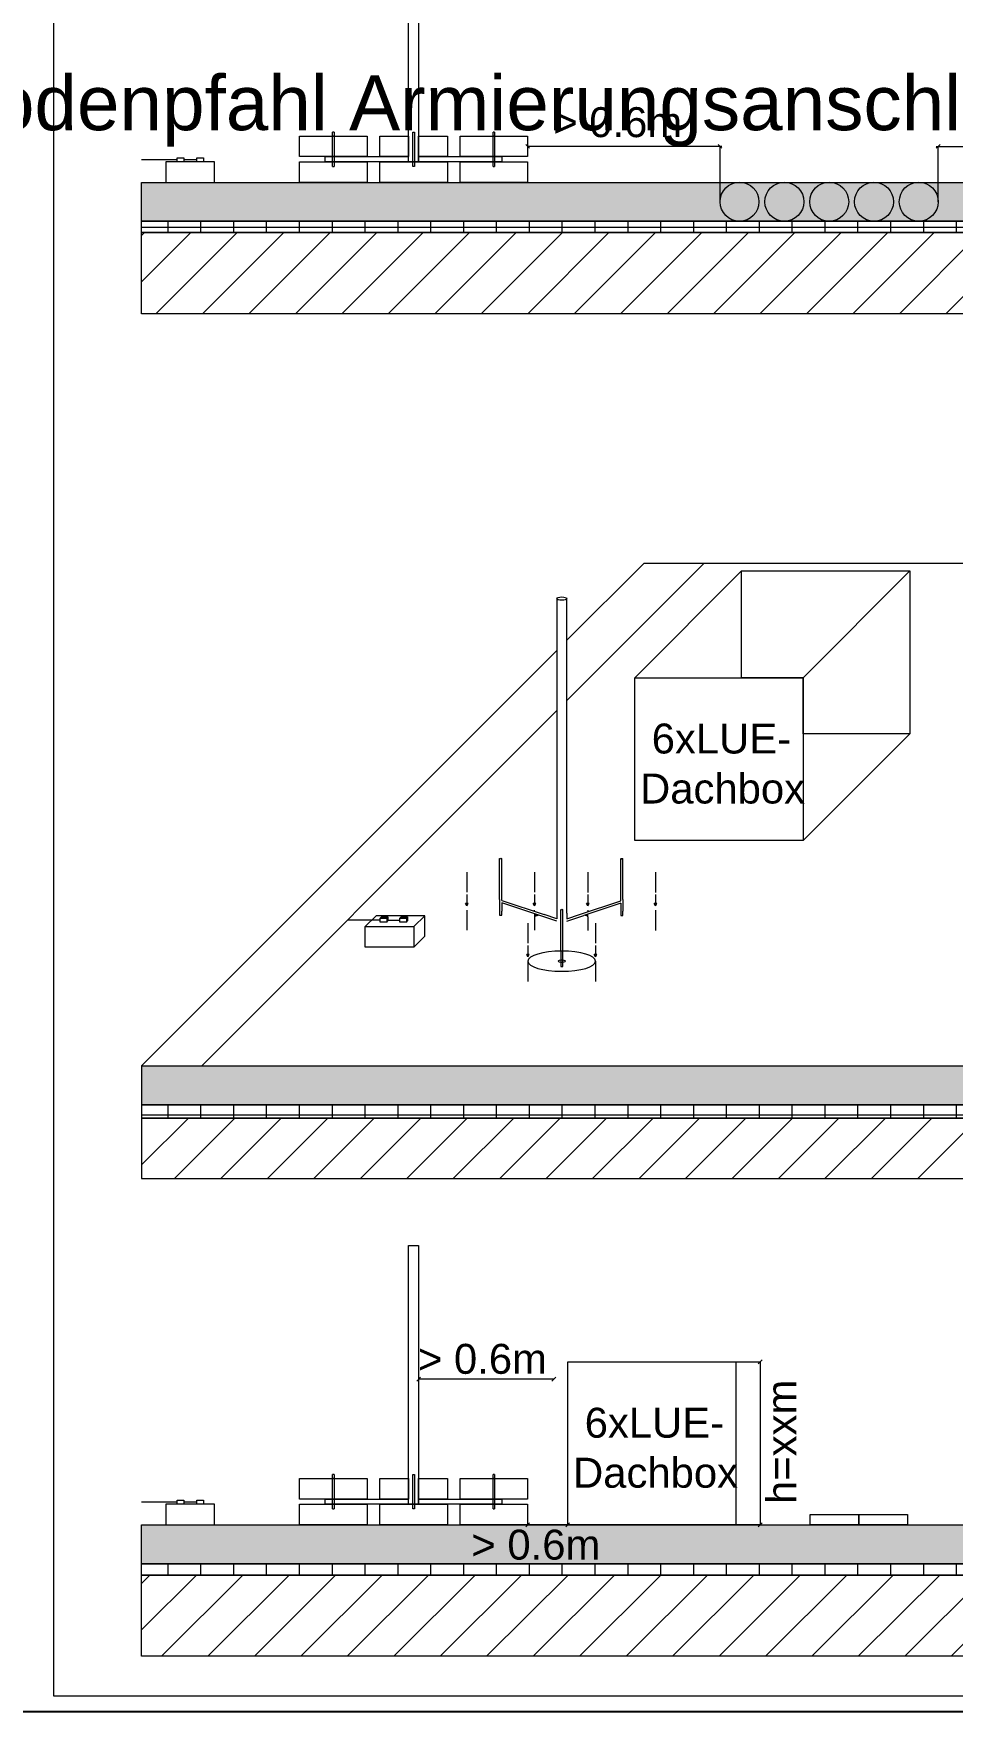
# Model space of a CAD drawing. Extents: x -1067 to 23308, y -6822 to 57810.
# Drawn here: x 200.7 to 284.6, y -174.5 to -21.3 of the extents above; entities that cross this region are included whole.
import ezdxf
from ezdxf.lldxf.tags import DXFTag

# ---------------------------------------------------------------- set-up
doc = ezdxf.new("R2010")
doc.units = 0
doc.layers.get('0').update_dxf_attribs({"lineweight": 13})
for name, color, linetype, lineweight, true_color in [('Boden 8.OG', 7, 'Continuous', 13, 0xc0c0c0), ('Bodenplatten', 9, 'Continuous', 13, 0x808080), ('EL01_WAN_Blitzschutz Text', 1, 'Continuous', 13, 0xff0000), ('EL01_WAN_Blitzschutz_kuenstliche_Leiter', 1, 'Continuous', 13, 0xff0000), ('EL01_WAN_Elektrokabel', 7, 'Continuous', 13, 0xff6600), ('EL01_WAN_Fangleitungen bestehend Kün', 1, 'Continuous', 13, 0xff0000), ('EL01_WAN_Fangleitungen Nat', 7, 'Continuous', 13, 0x009900), ('EL01_WAN_Geometrie', 3, 'Continuous', 13, 0x00ff00), ('EL01_WAN_Pfeil', 1, 'Continuous', 13, 0xff0000), ('EL01_WAN_Venti', 1, 'Continuous', 13, 0xff0000), ('Erde Kies Gestein', 9, 'Continuous', 13, 0x808080), ('Isolation Boden 8.OG', 7, 'Continuous', 13, 0x00e500)]:
    doc.layers.add(name, color=color, linetype=linetype, lineweight=lineweight, true_color=true_color)
for name, color, linetype, lineweight in [('EL01_VVV_Bemassung', 7, 'Continuous', 13), ('EL01_WAN_Dachleiterstütze', 7, 'Continuous', 13), ('EL01_WAN_Text', 7, 'Continuous', 13)]:
    doc.layers.add(name, color=color, linetype=linetype, lineweight=lineweight)
doc.styles.get("Standard").update_dxf_attribs({"font": 'arial.ttf'})
tags = doc.linetypes.add('fein_strichliert', pattern=[4, 1, -2, 1]).pattern_tags.tags
tags[8:9] = [DXFTag(74, 4), DXFTag(75, 0), DXFTag(340, '0'), DXFTag(46, 0.0), DXFTag(50, 0.0), DXFTag(44, 0.0), DXFTag(45, 0.0)]
tags[6:7] = [DXFTag(74, 4), DXFTag(75, 0), DXFTag(340, '0'), DXFTag(46, 0.0), DXFTag(50, 0.0), DXFTag(44, 0.0), DXFTag(45, 0.0)]
tags[4:5] = [DXFTag(74, 4), DXFTag(75, 0), DXFTag(340, '0'), DXFTag(46, 0.0), DXFTag(50, 0.0), DXFTag(44, 0.0), DXFTag(45, 0.0)]

# ---------------------------------------------------------------- blocks, each defined once
blk = doc.blocks.new('Polygon-A0UJ2DQ2XE', base_point=(242.67, -155.98))
at = {"color": 0, "linetype": 'ByBlock', "lineweight": -2, "ltscale": 0.13}
for p, q in [((242.67, -155.98), (242.67, -153.21)), ((242.67, -153.21), (242.82, -153.21)), ((242.82, -153.21), (242.82, -155.98)), ((242.67, -155.98), (242.82, -155.98))]:
    blk.add_line(p, q, dxfattribs=at)
blk = doc.blocks.new('Polygon-A0UJ2DQ4XE', base_point=(210.58, -39.48))
at = {"color": 0, "linetype": 'ByBlock', "lineweight": -2, "ltscale": 0.13}
for p, q in [((210.58, -39.48), (210.58, -38.45)), ((210.58, -38.45), (336.16, -38.45)), ((336.16, -39.48), (210.58, -39.48)), ((336.16, -38.45), (336.16, -39.48))]:
    blk.add_line(p, q, dxfattribs=at)
blk = doc.blocks.new('Polygon-A0UJ2DQGXE', base_point=(225, -157.43))
at = {"color": 0, "linetype": 'ByBlock', "lineweight": -2, "ltscale": 0.13}
for p, q in [((225, -157.43), (225, -155.56)), ((225, -155.56), (231.17, -155.56)), ((231.17, -155.56), (231.17, -157.43)), ((231.17, -157.43), (225, -157.43))]:
    blk.add_line(p, q, dxfattribs=at)
blk = doc.blocks.new('Polygon-A0UJ2DQKXE', base_point=(210.58, -160.99))
at = {"color": 0, "linetype": 'ByBlock', "lineweight": -2, "ltscale": 0.13}
for p, q in [((210.58, -160.99), (210.58, -157.43)), ((210.58, -157.43), (336.02, -157.43)), ((336.02, -157.43), (336.02, -160.99)), ((336.02, -160.99), (210.58, -160.99))]:
    blk.add_line(p, q, dxfattribs=at)
blk = doc.blocks.new('Polygon-A0UJ2DRKXE', base_point=(235.87, -155.09))
at = {"color": 0, "linetype": 'ByBlock', "lineweight": -2, "ltscale": 0.13}
for p, q in [((235.87, -153.21), (238.5, -153.21)), ((235.87, -155.09), (235.87, -153.21)), ((238.5, -153.21), (238.5, -155.09)), ((238.5, -155.09), (235.87, -155.09))]:
    blk.add_line(p, q, dxfattribs=at)
blk = doc.blocks.new('Polygon-A0UJ2DRWXE', base_point=(210.58, -46.91))
at = {"color": 0, "linetype": 'ByBlock', "lineweight": -2, "ltscale": 0.13}
for p, q in [((210.58, -46.91), (210.58, -39.48)), ((210.58, -39.48), (336.16, -39.48)), ((336.16, -39.48), (336.16, -46.91)), ((336.16, -46.91), (210.58, -46.91))]:
    blk.add_line(p, q, dxfattribs=at)
blk = doc.blocks.new('Polygon-A0UJ2DS8XE', base_point=(231, -104.7))
at = {"color": 0, "linetype": 'ByBlock', "lineweight": -2, "ltscale": 0.13}
for p, q in [((231, -104.7), (231, -102.83)), ((231, -102.83), (235.45, -102.83)), ((235.45, -102.83), (235.45, -104.7)), ((235.45, -104.7), (231, -104.7))]:
    blk.add_line(p, q, dxfattribs=at)
blk = doc.blocks.new('Polygon-A0UJ2DSAXE', base_point=(210.58, -38.45))
at = {"color": 0, "linetype": 'ByBlock', "lineweight": -2, "ltscale": 0.13}
for p, q in [((210.58, -38.45), (210.58, -34.9)), ((210.58, -34.9), (336.16, -34.9)), ((336.16, -34.9), (336.16, -38.45)), ((336.16, -38.45), (210.58, -38.45))]:
    blk.add_line(p, q, dxfattribs=at)
blk = doc.blocks.new('Polygon-A0UJ2DSIXE', base_point=(235.34, -155.98))
at = {"color": 0, "linetype": 'ByBlock', "lineweight": -2, "ltscale": 0.13}
for p, q in [((235.34, -155.98), (235.34, -152.85)), ((235.34, -152.85), (235.49, -152.85)), ((235.49, -152.85), (235.49, -155.98)), ((235.49, -155.98), (235.34, -155.98))]:
    blk.add_line(p, q, dxfattribs=at)
blk = doc.blocks.new('Schraffur-A0UJ2DSKXE', base_point=(210.58, -38.45))
at = {"color": 0, "linetype": 'ByBlock', "lineweight": -2, "ltscale": 0.13}
blk.add_solid([(336.16, -38.45), (210.58, -38.45), (336.16, -34.9), (210.58, -34.9)], dxfattribs=at)
blk = doc.blocks.new('Polygon-A0UJ2DSSXE', base_point=(239.66, -157.43))
at = {"color": 0, "linetype": 'ByBlock', "lineweight": -2, "ltscale": 0.13}
for p, q in [((239.66, -157.43), (239.66, -155.56)), ((239.66, -155.56), (245.83, -155.56)), ((245.83, -155.56), (245.83, -157.43)), ((245.83, -157.43), (239.66, -157.43))]:
    blk.add_line(p, q, dxfattribs=at)
blk = doc.blocks.new('Polygon-A0UJ2DSWXE', base_point=(228.01, -155.98))
at = {"color": 0, "linetype": 'ByBlock', "lineweight": -2, "ltscale": 0.13}
for p, q in [((228.01, -155.98), (228.01, -153.21)), ((228.01, -153.21), (228.16, -153.21)), ((228.16, -153.21), (228.16, -155.98)), ((228.01, -155.98), (228.16, -155.98))]:
    blk.add_line(p, q, dxfattribs=at)
blk = doc.blocks.new('Polygon-A0UJ2DT6XE', base_point=(210.58, -119.09))
at = {"color": 0, "linetype": 'ByBlock', "lineweight": -2, "ltscale": 0.13}
for p, q in [((318.01, -115.53), (363.86, -69.68)), ((363.86, -73.24), (363.86, -69.68)), ((318.01, -119.09), (363.86, -73.24)), ((210.58, -115.53), (210.58, -119.09)), ((210.58, -115.53), (318.01, -115.53)), ((210.58, -119.09), (318.01, -119.09))]:
    blk.add_line(p, q, dxfattribs=at)
blk = doc.blocks.new('Polygon-A0UJ2DTMXE', base_point=(232.33, -157.43))
at = {"color": 0, "linetype": 'ByBlock', "lineweight": -2, "ltscale": 0.13}
for p, q in [((232.33, -157.43), (232.33, -155.56)), ((232.33, -155.56), (238.5, -155.56)), ((238.5, -155.56), (238.5, -157.43)), ((238.5, -157.43), (232.33, -157.43))]:
    blk.add_line(p, q, dxfattribs=at)
blk = doc.blocks.new('Polygon-A0UJ2DTQXE', base_point=(276.07, -157.43))
at = {"color": 0, "linetype": 'ByBlock', "lineweight": -2, "ltscale": 0.13}
for p, q in [((276.07, -157.43), (276.07, -156.49)), ((276.07, -156.49), (280.52, -156.49)), ((280.52, -157.43), (276.07, -157.43)), ((280.52, -156.49), (280.52, -157.43))]:
    blk.add_line(p, q, dxfattribs=at)
blk = doc.blocks.new('Schraffur-A0UJ2DU2XE', base_point=(210.58, -39.48))
at = {"color": 0, "lineweight": -2}
for p, q in [((210.58, -39), (336.16, -39)), ((213, -39.48), (213, -38.45)), ((216, -39.48), (216, -38.45)), ((219, -39.48), (219, -38.45)), ((222, -39.48), (222, -38.45)), ((225, -39.48), (225, -38.45)), ((228, -39.48), (228, -38.45)), ((231, -39.48), (231, -38.45)), ((234, -39.48), (234, -38.45)), ((237, -39.48), (237, -38.45)), ((240, -39.48), (240, -38.45)), ((243, -39.48), (243, -38.45)), ((246, -39.48), (246, -38.45)), ((249, -39.48), (249, -38.45)), ((252, -39.48), (252, -38.45)), ((255, -39.48), (255, -38.45)), ((258, -39.48), (258, -38.45)), ((261, -39.48), (261, -38.45)), ((264, -39.48), (264, -38.45)), ((267, -39.48), (267, -38.45)), ((270, -39.48), (270, -38.45)), ((273, -39.48), (273, -38.45)), ((276, -39.48), (276, -38.45)), ((279, -39.48), (279, -38.45)), ((282, -39.48), (282, -38.45)), ((285, -39.48), (285, -38.45)), ((288, -39.48), (288, -38.45)), ((291, -39.48), (291, -38.45)), ((294, -39.48), (294, -38.45)), ((297, -39.48), (297, -38.45)), ((300, -39.48), (300, -38.45)), ((303, -39.48), (303, -38.45)), ((306, -39.48), (306, -38.45)), ((309, -39.48), (309, -38.45)), ((312, -39.48), (312, -38.45)), ((315, -39.48), (315, -38.45)), ((318, -39.48), (318, -38.45)), ((321, -39.48), (321, -38.45)), ((324, -39.48), (324, -38.45)), ((327, -39.48), (327, -38.45)), ((330, -39.48), (330, -38.45)), ((333, -39.48), (333, -38.45)), ((336, -39.48), (336, -38.45))]:
    blk.add_line(p, q, dxfattribs=at)
blk = doc.blocks.new('Polygon-A0UJ2DU4XE', base_point=(234.96, -155.56))
at = {"color": 0, "linetype": 'ByBlock', "lineweight": -2, "ltscale": 0.13}
for p, q in [((234.96, -155.56), (234.96, -131.93)), ((234.96, -131.93), (235.87, -131.93)), ((235.87, -131.93), (235.87, -155.56)), ((235.87, -155.56), (234.96, -155.56))]:
    blk.add_line(p, q, dxfattribs=at)
blk = doc.blocks.new('Polygon-A0UJ2DU8XE', base_point=(212.8, -157.43))
at = {"color": 0, "linetype": 'ByBlock', "lineweight": -2, "ltscale": 0.13}
for p, q in [((217.25, -155.56), (212.8, -155.56)), ((212.8, -155.56), (212.8, -157.43)), ((217.25, -157.43), (217.25, -155.56)), ((212.8, -157.43), (217.25, -157.43))]:
    blk.add_line(p, q, dxfattribs=at)
blk = doc.blocks.new('Polygon-A0UJ2DUIXE', base_point=(232.33, -32.55))
at = {"color": 0, "linetype": 'ByBlock', "lineweight": -2, "ltscale": 0.13}
for p, q in [((232.33, -30.68), (234.96, -30.68)), ((232.33, -32.55), (232.33, -30.68)), ((234.96, -30.68), (234.96, -32.55)), ((234.96, -32.55), (232.33, -32.55))]:
    blk.add_line(p, q, dxfattribs=at)
blk = doc.blocks.new('Polygon-A0UJ2DUSXE', base_point=(232.33, -155.09))
at = {"color": 0, "linetype": 'ByBlock', "lineweight": -2, "ltscale": 0.13}
for p, q in [((232.33, -153.21), (234.96, -153.21)), ((232.33, -155.09), (232.33, -153.21)), ((234.96, -153.21), (234.96, -155.09)), ((234.96, -155.09), (232.33, -155.09))]:
    blk.add_line(p, q, dxfattribs=at)
blk = doc.blocks.new('Polygon-A0UJ2DUUXE', base_point=(239.66, -155.09))
at = {"color": 0, "linetype": 'ByBlock', "lineweight": -2, "ltscale": 0.13}
for p, q in [((239.66, -155.09), (239.66, -153.21)), ((239.66, -153.21), (245.83, -153.21)), ((245.83, -153.21), (245.83, -155.09)), ((245.83, -155.09), (239.66, -155.09))]:
    blk.add_line(p, q, dxfattribs=at)
blk = doc.blocks.new('Polygon-A0UJ2DUYXE', base_point=(227.33, -155.56))
at = {"color": 0, "linetype": 'ByBlock', "lineweight": -2, "ltscale": 0.13}
for p, q in [((227.33, -155.09), (234.96, -155.09)), ((227.33, -155.56), (227.33, -155.09)), ((234.96, -155.56), (227.33, -155.56)), ((234.96, -155.56), (234.96, -155.09))]:
    blk.add_line(p, q, dxfattribs=at)
blk = doc.blocks.new('Polygon-A0UJ2DV2XE', base_point=(210.58, -169.44))
at = {"color": 0, "linetype": 'ByBlock', "lineweight": -2, "ltscale": 0.13}
for p, q in [((210.58, -169.44), (210.58, -162.02)), ((210.58, -162.02), (336.02, -162.02)), ((336.02, -162.02), (336.02, -169.44)), ((336.02, -169.44), (210.58, -169.44))]:
    blk.add_line(p, q, dxfattribs=at)
blk = doc.blocks.new('Polygon-A0UJ2DV8XE', base_point=(242.67, -33.44))
at = {"color": 0, "linetype": 'ByBlock', "lineweight": -2, "ltscale": 0.13}
for p, q in [((242.67, -33.44), (242.67, -30.68)), ((242.67, -30.68), (242.82, -30.68)), ((242.82, -30.68), (242.82, -33.44)), ((242.67, -33.44), (242.82, -33.44))]:
    blk.add_line(p, q, dxfattribs=at)
blk = doc.blocks.new('Polygon-A0UJ2DVEXE', base_point=(225, -155.09))
at = {"color": 0, "linetype": 'ByBlock', "lineweight": -2, "ltscale": 0.13}
for p, q in [((225, -155.09), (225, -153.21)), ((225, -153.21), (231.17, -153.21)), ((231.17, -153.21), (231.17, -155.09)), ((231.17, -155.09), (225, -155.09))]:
    blk.add_line(p, q, dxfattribs=at)
blk = doc.blocks.new('Polygon-A0UJ2DW4XE', base_point=(242.67, -153.21))
at = {"color": 0, "linetype": 'ByBlock', "lineweight": -2, "ltscale": 0.13}
for p, q in [((242.67, -153.21), (242.67, -152.85)), ((242.82, -152.85), (242.67, -152.85)), ((242.82, -152.85), (242.82, -153.21)), ((242.82, -153.21), (242.67, -153.21))]:
    blk.add_line(p, q, dxfattribs=at)
blk = doc.blocks.new('Schraffur-A0UJ2DW6XE', base_point=(210.58, -125.83))
at = {"color": 0, "lineweight": -2}
for p, q in [((315.41, -125.83), (363.86, -77.37)), ((210.58, -124.59), (214.86, -120.31)), ((210.58, -120.35), (210.62, -120.31)), ((213.59, -125.83), (219.1, -120.31)), ((217.83, -125.83), (223.34, -120.31)), ((222.07, -125.83), (227.59, -120.31)), ((226.31, -125.83), (231.83, -120.31)), ((230.56, -125.83), (236.07, -120.31)), ((234.8, -125.83), (240.31, -120.31)), ((239.04, -125.83), (244.56, -120.31)), ((243.28, -125.83), (248.8, -120.31)), ((247.53, -125.83), (253.04, -120.31)), ((251.77, -125.83), (257.29, -120.31)), ((256.01, -125.83), (261.53, -120.31)), ((260.25, -125.83), (265.77, -120.31)), ((264.5, -125.83), (270.01, -120.31)), ((268.74, -125.83), (274.26, -120.31)), ((272.98, -125.83), (278.5, -120.31)), ((277.22, -125.83), (282.74, -120.31)), ((281.47, -125.83), (286.98, -120.31)), ((285.71, -125.83), (291.23, -120.31)), ((289.95, -125.83), (295.47, -120.31)), ((294.2, -125.83), (299.71, -120.31)), ((298.44, -125.83), (303.95, -120.31)), ((302.68, -125.83), (308.2, -120.31)), ((306.92, -125.83), (312.44, -120.31)), ((311.17, -125.83), (316.68, -120.31))]:
    blk.add_line(p, q, dxfattribs=at)
blk = doc.blocks.new('Schraffur-A0UJ2DWCXE', base_point=(210.58, -120.31))
at = {"color": 0, "lineweight": -2}
for p, q in [((362.1, -75), (363.32, -75)), ((363, -75.32), (363, -74.1)), ((359.1, -78), (360.32, -78)), ((360, -78.32), (360, -77.1)), ((356.1, -81), (357.32, -81)), ((357, -81.32), (357, -80.1)), ((353.1, -84), (354.32, -84)), ((354, -84.32), (354, -83.1)), ((350.1, -87), (351.32, -87)), ((351, -87.32), (351, -86.1)), ((347.1, -90), (348.32, -90)), ((348, -90.32), (348, -89.1)), ((344.1, -93), (345.32, -93)), ((345, -93.32), (345, -92.1)), ((341.1, -96), (342.32, -96)), ((342, -96.32), (342, -95.1)), ((338.1, -99), (339.32, -99)), ((339, -99.32), (339, -98.1)), ((335.1, -102), (336.32, -102)), ((336, -102.32), (336, -101.1)), ((333, -105.32), (333, -104.1)), ((332.1, -105), (333.32, -105)), ((330, -108.32), (330, -107.1)), ((329.1, -108), (330.32, -108)), ((327, -111.32), (327, -110.1)), ((326.1, -111), (327.32, -111)), ((324, -114.32), (324, -113.1)), ((323.1, -114), (324.32, -114)), ((321, -117.32), (321, -116.1)), ((320.1, -117), (321.32, -117)), ((213, -120.31), (213, -119.09)), ((216, -120.31), (216, -119.09)), ((219, -120.31), (219, -119.09)), ((222, -120.31), (222, -119.09)), ((225, -120.31), (225, -119.09)), ((228, -120.31), (228, -119.09)), ((231, -120.31), (231, -119.09)), ((234, -120.31), (234, -119.09)), ((237, -120.31), (237, -119.09)), ((240, -120.31), (240, -119.09)), ((243, -120.31), (243, -119.09)), ((246, -120.31), (246, -119.09)), ((249, -120.31), (249, -119.09)), ((252, -120.31), (252, -119.09)), ((255, -120.31), (255, -119.09)), ((258, -120.31), (258, -119.09)), ((261, -120.31), (261, -119.09)), ((264, -120.31), (264, -119.09)), ((267, -120.31), (267, -119.09)), ((270, -120.31), (270, -119.09)), ((273, -120.31), (273, -119.09)), ((276, -120.31), (276, -119.09)), ((279, -120.31), (279, -119.09)), ((282, -120.31), (282, -119.09)), ((285, -120.31), (285, -119.09)), ((288, -120.31), (288, -119.09)), ((291, -120.31), (291, -119.09)), ((294, -120.31), (294, -119.09)), ((297, -120.31), (297, -119.09)), ((300, -120.31), (300, -119.09)), ((303, -120.31), (303, -119.09)), ((306, -120.31), (306, -119.09)), ((309, -120.31), (309, -119.09)), ((312, -120.31), (312, -119.09)), ((315, -120.31), (315, -119.09)), ((318, -120.31), (318, -119.09)), ((210.58, -120), (318.32, -120))]:
    blk.add_line(p, q, dxfattribs=at)
blk = doc.blocks.new('Polygon-A0UJ2DWKXE', base_point=(239.66, -34.9))
at = {"color": 0, "linetype": 'ByBlock', "lineweight": -2, "ltscale": 0.13}
for p, q in [((239.66, -34.9), (239.66, -33.02)), ((239.66, -33.02), (245.83, -33.02)), ((245.83, -33.02), (245.83, -34.9)), ((245.83, -34.9), (239.66, -34.9))]:
    blk.add_line(p, q, dxfattribs=at)
blk = doc.blocks.new('Polygon-A0UJ2DWMXE', base_point=(232.37, -102.43))
at = {"color": 0, "linetype": 'ByBlock', "lineweight": -2, "ltscale": 0.13}
for p, q in [((232.37, -102.06), (232.97, -102.06)), ((232.37, -102.43), (232.37, -102.06)), ((232.97, -102.43), (232.37, -102.43)), ((232.97, -102.06), (232.97, -102.43))]:
    blk.add_line(p, q, dxfattribs=at)
blk = doc.blocks.new('Polygon-A0UJ2DX0XE', base_point=(249.49, -157.43))
at = {"color": 0, "linetype": 'ByBlock', "lineweight": -2, "ltscale": 0.13}
for p, q in [((249.49, -157.43), (249.49, -142.57)), ((249.49, -142.57), (264.86, -142.57)), ((264.86, -142.57), (264.86, -157.43)), ((264.86, -157.43), (249.49, -157.43))]:
    blk.add_line(p, q, dxfattribs=at)
blk = doc.blocks.new('Polygon-A0UJ2DXEXE', base_point=(202.58, -173.08))
at = {"color": 0, "linetype": 'ByBlock', "lineweight": -2, "ltscale": 0.13}
for p, q in [((202.58, -173.08), (202.58, 59.47)), ((392.58, -173.08), (202.58, -173.08))]:
    blk.add_line(p, q, dxfattribs=at)
blk = doc.blocks.new('Polygon-A0UJ2DXUXE', base_point=(210.58, -120.31))
at = {"color": 0, "linetype": 'ByBlock', "lineweight": -2, "ltscale": 0.13}
for p, q in [((363.86, -73.24), (318.01, -119.09)), ((363.86, -74.46), (363.86, -73.24)), ((318.01, -120.31), (363.86, -74.46)), ((210.58, -119.09), (210.58, -120.31)), ((318.01, -119.09), (210.58, -119.09)), ((210.58, -120.31), (318.01, -120.31))]:
    blk.add_line(p, q, dxfattribs=at)
blk = doc.blocks.new('Schraffur-A0UJ2DY6XE', base_point=(250.96, -101.94))
at = {"linetype": 'ByBlock', "lineweight": -2, "ltscale": 0.13}
blk.add_hatch(color=0, dxfattribs=at).paths.add_polyline_path([(251.21, -101.89), (251.11, -101.86), (251.01, -101.83), (250.96, -101.82), (251.34, -101.69), (251.34, -101.94), (251.31, -101.93)])
blk = doc.blocks.new('Polygon-A0UJ2DYMXE', base_point=(225, -32.55))
at = {"color": 0, "linetype": 'ByBlock', "lineweight": -2, "ltscale": 0.13}
for p, q in [((225, -32.55), (225, -30.68)), ((225, -30.68), (231.17, -30.68)), ((231.17, -30.68), (231.17, -32.55)), ((231.17, -32.55), (225, -32.55))]:
    blk.add_line(p, q, dxfattribs=at)
blk = doc.blocks.new('Polygon-A0UJ2DYYXE', base_point=(234.16, -102.43))
at = {"color": 0, "linetype": 'ByBlock', "lineweight": -2, "ltscale": 0.13}
for p, q in [((234.16, -102.06), (234.76, -102.06)), ((234.16, -102.43), (234.16, -102.06)), ((234.76, -102.43), (234.16, -102.43)), ((234.76, -102.06), (234.76, -102.43))]:
    blk.add_line(p, q, dxfattribs=at)
blk = doc.blocks.new('Polygon-A0UJ2DZ0XE', base_point=(228.01, -33.44))
at = {"color": 0, "linetype": 'ByBlock', "lineweight": -2, "ltscale": 0.13}
for p, q in [((228.01, -33.44), (228.01, -30.68)), ((228.01, -30.68), (228.16, -30.68)), ((228.16, -30.68), (228.16, -33.44)), ((228.01, -33.44), (228.16, -33.44))]:
    blk.add_line(p, q, dxfattribs=at)
blk = doc.blocks.new('Polygon-A0UJ2DZ8XE', base_point=(227.33, -33.02))
at = {"color": 0, "linetype": 'ByBlock', "lineweight": -2, "ltscale": 0.13}
for p, q in [((227.33, -32.55), (234.96, -32.55)), ((227.33, -33.02), (227.33, -32.55)), ((234.96, -33.02), (227.33, -33.02)), ((234.96, -33.02), (234.96, -32.55))]:
    blk.add_line(p, q, dxfattribs=at)
blk = doc.blocks.new('Polygon-A0UJ2DZEXE', base_point=(242.67, -30.68))
at = {"color": 0, "linetype": 'ByBlock', "lineweight": -2, "ltscale": 0.13}
for p, q in [((242.67, -30.68), (242.67, -30.31)), ((242.82, -30.31), (242.67, -30.31)), ((242.82, -30.31), (242.82, -30.68)), ((242.82, -30.68), (242.67, -30.68))]:
    blk.add_line(p, q, dxfattribs=at)
blk = doc.blocks.new('Polygon-A0UJ2DZIXE', base_point=(212.8, -34.9))
at = {"color": 0, "linetype": 'ByBlock', "lineweight": -2, "ltscale": 0.13}
for p, q in [((217.25, -33.02), (212.8, -33.02)), ((212.8, -33.02), (212.8, -34.9)), ((217.25, -34.9), (217.25, -33.02)), ((212.8, -34.9), (217.25, -34.9))]:
    blk.add_line(p, q, dxfattribs=at)
blk = doc.blocks.new('Polygon-A0UJ2DZMXE', base_point=(213.83, -155.56))
at = {"color": 0, "linetype": 'ByBlock', "lineweight": -2, "ltscale": 0.13}
for p, q in [((213.83, -155.19), (214.43, -155.19)), ((213.83, -155.56), (213.83, -155.19)), ((214.43, -155.56), (213.83, -155.56)), ((214.43, -155.19), (214.43, -155.56))]:
    blk.add_line(p, q, dxfattribs=at)
blk = doc.blocks.new('Polygon-A0UJ2DZUXE', base_point=(265.36, -85.23))
at = {"color": 0, "linetype": 'ByBlock', "lineweight": -2, "ltscale": 0.13}
for p, q in [((265.36, -80.12), (265.36, -70.37)), ((265.36, -70.37), (280.73, -70.37)), ((280.73, -70.37), (280.73, -85.23)), ((270.98, -80.12), (265.36, -80.12)), ((270.98, -85.23), (270.98, -80.12)), ((280.73, -85.23), (270.98, -85.23))]:
    blk.add_line(p, q, dxfattribs=at)
blk = doc.blocks.new('Schraffur-A0UJ2E0YXE', base_point=(210.58, -162.02))
at = {"color": 0, "lineweight": -2}
for p, q in [((210.58, -162), (336.02, -162)), ((213, -162.02), (213, -160.99)), ((216, -162.02), (216, -160.99)), ((219, -162.02), (219, -160.99)), ((222, -162.02), (222, -160.99)), ((225, -162.02), (225, -160.99)), ((228, -162.02), (228, -160.99)), ((231, -162.02), (231, -160.99)), ((234, -162.02), (234, -160.99)), ((237, -162.02), (237, -160.99)), ((240, -162.02), (240, -160.99)), ((243, -162.02), (243, -160.99)), ((246, -162.02), (246, -160.99)), ((249, -162.02), (249, -160.99)), ((252, -162.02), (252, -160.99)), ((255, -162.02), (255, -160.99)), ((258, -162.02), (258, -160.99)), ((261, -162.02), (261, -160.99)), ((264, -162.02), (264, -160.99)), ((267, -162.02), (267, -160.99)), ((270, -162.02), (270, -160.99)), ((273, -162.02), (273, -160.99)), ((276, -162.02), (276, -160.99)), ((279, -162.02), (279, -160.99)), ((282, -162.02), (282, -160.99)), ((285, -162.02), (285, -160.99)), ((288, -162.02), (288, -160.99)), ((291, -162.02), (291, -160.99)), ((294, -162.02), (294, -160.99)), ((297, -162.02), (297, -160.99)), ((300, -162.02), (300, -160.99)), ((303, -162.02), (303, -160.99)), ((306, -162.02), (306, -160.99)), ((309, -162.02), (309, -160.99)), ((312, -162.02), (312, -160.99)), ((315, -162.02), (315, -160.99)), ((318, -162.02), (318, -160.99)), ((321, -162.02), (321, -160.99)), ((324, -162.02), (324, -160.99)), ((327, -162.02), (327, -160.99)), ((330, -162.02), (330, -160.99)), ((333, -162.02), (333, -160.99)), ((336, -162.02), (336, -160.99))]:
    blk.add_line(p, q, dxfattribs=at)
blk = doc.blocks.new('Polygon-A0UJ2E10XE', base_point=(232.33, -34.9))
at = {"color": 0, "linetype": 'ByBlock', "lineweight": -2, "ltscale": 0.13}
for p, q in [((232.33, -34.9), (232.33, -33.02)), ((232.33, -33.02), (238.5, -33.02)), ((238.5, -33.02), (238.5, -34.9)), ((238.5, -34.9), (232.33, -34.9))]:
    blk.add_line(p, q, dxfattribs=at)
blk = doc.blocks.new('Polygon-A0UJ2E12XE', base_point=(228.01, -30.68))
at = {"color": 0, "linetype": 'ByBlock', "lineweight": -2, "ltscale": 0.13}
for p, q in [((228.01, -30.68), (228.01, -30.31)), ((228.16, -30.31), (228.01, -30.31)), ((228.16, -30.31), (228.16, -30.68)), ((228.16, -30.68), (228.01, -30.68))]:
    blk.add_line(p, q, dxfattribs=at)
blk = doc.blocks.new('Polygon-A0UJ2E14XE', base_point=(235.87, -32.55))
at = {"color": 0, "linetype": 'ByBlock', "lineweight": -2, "ltscale": 0.13}
for p, q in [((235.87, -30.68), (238.5, -30.68)), ((235.87, -32.55), (235.87, -30.68)), ((238.5, -30.68), (238.5, -32.55)), ((238.5, -32.55), (235.87, -32.55))]:
    blk.add_line(p, q, dxfattribs=at)
blk = doc.blocks.new('Polygon-A0UJ2E1EXE', base_point=(228.01, -153.21))
at = {"color": 0, "linetype": 'ByBlock', "lineweight": -2, "ltscale": 0.13}
for p, q in [((228.01, -153.21), (228.01, -152.85)), ((228.16, -152.85), (228.01, -152.85)), ((228.16, -152.85), (228.16, -153.21)), ((228.16, -153.21), (228.01, -153.21))]:
    blk.add_line(p, q, dxfattribs=at)
blk = doc.blocks.new('Polygon-A0UJ2E1IXE', base_point=(210.58, -162.02))
at = {"color": 0, "linetype": 'ByBlock', "lineweight": -2, "ltscale": 0.13}
for p, q in [((210.58, -162.02), (210.58, -160.99)), ((210.58, -160.99), (336.02, -160.99)), ((336.02, -162.02), (210.58, -162.02)), ((336.02, -160.99), (336.02, -162.02))]:
    blk.add_line(p, q, dxfattribs=at)
blk = doc.blocks.new('Polygon-A0UJ2E1QXE', base_point=(239.66, -32.55))
at = {"color": 0, "linetype": 'ByBlock', "lineweight": -2, "ltscale": 0.13}
for p, q in [((239.66, -32.55), (239.66, -30.68)), ((239.66, -30.68), (245.83, -30.68)), ((245.83, -30.68), (245.83, -32.55)), ((245.83, -32.55), (239.66, -32.55))]:
    blk.add_line(p, q, dxfattribs=at)
blk = doc.blocks.new('Schraffur-A0UJ2E1SXE', base_point=(210.58, -46.91))
at = {"color": 0, "lineweight": -2}
for p, q in [((210.58, -43.98), (215.08, -39.48)), ((210.58, -39.74), (210.84, -39.48)), ((211.89, -46.91), (219.32, -39.48)), ((216.14, -46.91), (223.56, -39.48)), ((220.38, -46.91), (227.81, -39.48)), ((224.62, -46.91), (232.05, -39.48)), ((228.87, -46.91), (236.29, -39.48)), ((233.11, -46.91), (240.53, -39.48)), ((237.35, -46.91), (244.78, -39.48)), ((241.59, -46.91), (249.02, -39.48)), ((245.84, -46.91), (253.26, -39.48)), ((250.08, -46.91), (257.5, -39.48)), ((254.32, -46.91), (261.75, -39.48)), ((258.56, -46.91), (265.99, -39.48)), ((262.81, -46.91), (270.23, -39.48)), ((267.05, -46.91), (274.47, -39.48)), ((271.29, -46.91), (278.72, -39.48)), ((275.53, -46.91), (282.96, -39.48)), ((279.78, -46.91), (287.2, -39.48)), ((284.02, -46.91), (291.45, -39.48)), ((288.26, -46.91), (295.69, -39.48)), ((292.5, -46.91), (299.93, -39.48)), ((296.75, -46.91), (304.17, -39.48)), ((300.99, -46.91), (308.42, -39.48)), ((305.23, -46.91), (312.66, -39.48)), ((309.48, -46.91), (316.9, -39.48)), ((313.72, -46.91), (321.14, -39.48)), ((317.96, -46.91), (325.39, -39.48)), ((322.2, -46.91), (329.63, -39.48)), ((326.45, -46.91), (333.87, -39.48)), ((330.69, -46.91), (336.16, -41.44)), ((334.93, -46.91), (336.16, -45.68))]:
    blk.add_line(p, q, dxfattribs=at)
blk = doc.blocks.new('Schraffur-A0UJ2E2GXE', base_point=(210.58, -119.09))
at = {"linetype": 'ByBlock', "lineweight": -2, "ltscale": 0.13}
blk.add_hatch(color=0, dxfattribs=at).paths.add_polyline_path([(210.58, -115.53), (318.01, -115.53), (363.86, -69.68), (363.86, -73.24), (318.01, -119.09), (210.58, -119.09)])
blk = doc.blocks.new('Polygon-A0UJ2E2IXE', base_point=(235.34, -33.44))
at = {"color": 0, "linetype": 'ByBlock', "lineweight": -2, "ltscale": 0.13}
for p, q in [((235.34, -33.44), (235.34, -30.31)), ((235.34, -30.31), (235.49, -30.31)), ((235.49, -30.31), (235.49, -33.44)), ((235.49, -33.44), (235.34, -33.44))]:
    blk.add_line(p, q, dxfattribs=at)
blk = doc.blocks.new('Polygon-A0UJ2E2MXE', base_point=(235.87, -155.56))
at = {"color": 0, "linetype": 'ByBlock', "lineweight": -2, "ltscale": 0.13}
for p, q in [((235.87, -155.09), (243.5, -155.09)), ((235.87, -155.56), (235.87, -155.09)), ((243.5, -155.56), (235.87, -155.56)), ((243.5, -155.56), (243.5, -155.09))]:
    blk.add_line(p, q, dxfattribs=at)
blk = doc.blocks.new('Schraffur-A0UJ2E2YXE', base_point=(210.58, -169.44))
at = {"color": 0, "lineweight": -2}
for p, q in [((210.58, -167.02), (215.58, -162.02)), ((210.58, -162.78), (211.33, -162.02)), ((212.39, -169.44), (219.82, -162.02)), ((216.64, -169.44), (224.06, -162.02)), ((220.88, -169.44), (228.3, -162.02)), ((225.12, -169.44), (232.55, -162.02)), ((229.36, -169.44), (236.79, -162.02)), ((233.61, -169.44), (241.03, -162.02)), ((237.85, -169.44), (245.28, -162.02)), ((242.09, -169.44), (249.52, -162.02)), ((246.33, -169.44), (253.76, -162.02)), ((250.58, -169.44), (258, -162.02)), ((254.82, -169.44), (262.25, -162.02)), ((259.06, -169.44), (266.49, -162.02)), ((263.31, -169.44), (270.73, -162.02)), ((267.55, -169.44), (274.97, -162.02)), ((271.79, -169.44), (279.22, -162.02)), ((276.03, -169.44), (283.46, -162.02)), ((280.28, -169.44), (287.7, -162.02)), ((284.52, -169.44), (291.94, -162.02)), ((288.76, -169.44), (296.19, -162.02)), ((293, -169.44), (300.43, -162.02)), ((297.25, -169.44), (304.67, -162.02)), ((301.49, -169.44), (308.91, -162.02)), ((305.73, -169.44), (313.16, -162.02)), ((309.97, -169.44), (317.4, -162.02)), ((314.22, -169.44), (321.64, -162.02)), ((318.46, -169.44), (325.89, -162.02)), ((322.7, -169.44), (330.13, -162.02)), ((326.95, -169.44), (334.37, -162.02)), ((331.19, -169.44), (336.02, -164.61)), ((335.43, -169.44), (336.02, -168.86))]:
    blk.add_line(p, q, dxfattribs=at)
blk = doc.blocks.new('Polygon-A0UJ2E3AXE', base_point=(215.62, -155.56))
at = {"color": 0, "linetype": 'ByBlock', "lineweight": -2, "ltscale": 0.13}
for p, q in [((215.62, -155.19), (216.22, -155.19)), ((215.62, -155.56), (215.62, -155.19)), ((216.22, -155.56), (215.62, -155.56)), ((216.22, -155.19), (216.22, -155.56))]:
    blk.add_line(p, q, dxfattribs=at)
blk = doc.blocks.new('Polygon-A0UJ2E3UXE', base_point=(234.96, -33.02))
at = {"color": 0, "linetype": 'ByBlock', "lineweight": -2, "ltscale": 0.13}
for p, q in [((234.96, -33.02), (234.96, -15.27)), ((234.96, -15.27), (235.87, -15.27)), ((235.87, -15.27), (235.87, -33.02)), ((235.87, -33.02), (234.96, -33.02))]:
    blk.add_line(p, q, dxfattribs=at)
blk = doc.blocks.new('Polygon-A0UJ2E4CXE', base_point=(235.87, -33.02))
at = {"color": 0, "linetype": 'ByBlock', "lineweight": -2, "ltscale": 0.13}
for p, q in [((235.87, -32.55), (243.5, -32.55)), ((235.87, -33.02), (235.87, -32.55)), ((243.5, -33.02), (235.87, -33.02)), ((243.5, -33.02), (243.5, -32.55))]:
    blk.add_line(p, q, dxfattribs=at)
blk = doc.blocks.new('Polygon-A0UJ2E4EXE', base_point=(210.58, -125.83))
at = {"color": 0, "linetype": 'ByBlock', "lineweight": -2, "ltscale": 0.13}
for p, q in [((363.86, -74.46), (318.01, -120.31)), ((363.86, -79.97), (363.86, -74.46)), ((318.01, -125.83), (363.86, -79.97)), ((210.58, -120.31), (210.58, -125.83)), ((318.01, -120.31), (210.58, -120.31)), ((210.58, -125.83), (318.01, -125.83))]:
    blk.add_line(p, q, dxfattribs=at)
blk = doc.blocks.new('Polygon-A0UJ2E4SXE', base_point=(215.62, -33.02))
at = {"color": 0, "linetype": 'ByBlock', "lineweight": -2, "ltscale": 0.13}
for p, q in [((215.62, -32.66), (216.22, -32.66)), ((215.62, -33.02), (215.62, -32.66)), ((216.22, -33.02), (215.62, -33.02)), ((216.22, -32.66), (216.22, -33.02))]:
    blk.add_line(p, q, dxfattribs=at)
blk = doc.blocks.new('Polygon-A0UJ2E4UXE', base_point=(213.83, -33.02))
at = {"color": 0, "linetype": 'ByBlock', "lineweight": -2, "ltscale": 0.13}
for p, q in [((213.83, -32.66), (214.43, -32.66)), ((213.83, -33.02), (213.83, -32.66)), ((214.43, -33.02), (213.83, -33.02)), ((214.43, -32.66), (214.43, -33.02))]:
    blk.add_line(p, q, dxfattribs=at)
blk = doc.blocks.new('Schraffur-A0UJ2E50XE', base_point=(246.45, -101.97))
at = {"linetype": 'ByBlock', "lineweight": -2, "ltscale": 0.13}
blk.add_hatch(color=0, dxfattribs=at).paths.add_polyline_path([(246.45, -101.97), (246.45, -101.65), (246.94, -101.82), (246.9, -101.83), (246.74, -101.87), (246.58, -101.92), (246.5, -101.96)])
blk = doc.blocks.new('Polygon-A0UJ2E54XE', base_point=(255.61, -94.98))
at = {"color": 0, "linetype": 'ByBlock', "lineweight": -2, "ltscale": 0.13}
for p, q in [((255.61, -94.98), (255.61, -80.12)), ((255.61, -80.12), (270.98, -80.12)), ((270.98, -80.12), (270.98, -94.98)), ((270.98, -94.98), (255.61, -94.98))]:
    blk.add_line(p, q, dxfattribs=at)
blk = doc.blocks.new('Polygon-A0UJ2E5GXE', base_point=(225, -34.9))
at = {"color": 0, "linetype": 'ByBlock', "lineweight": -2, "ltscale": 0.13}
for p, q in [((225, -34.9), (225, -33.02)), ((225, -33.02), (231.17, -33.02)), ((231.17, -33.02), (231.17, -34.9)), ((231.17, -34.9), (225, -34.9))]:
    blk.add_line(p, q, dxfattribs=at)
blk = doc.blocks.new('Polygon-A0UJ2E62XE', base_point=(271.62, -157.43))
at = {"color": 0, "linetype": 'ByBlock', "lineweight": -2, "ltscale": 0.13}
for p, q in [((271.62, -157.43), (271.62, -156.49)), ((271.62, -156.49), (276.07, -156.49)), ((276.07, -157.43), (271.62, -157.43)), ((276.07, -156.49), (276.07, -157.43))]:
    blk.add_line(p, q, dxfattribs=at)
blk = doc.blocks.new('Schraffur-A0UJ2E66XE', base_point=(210.58, -160.99))
at = {"color": 0, "linetype": 'ByBlock', "lineweight": -2, "ltscale": 0.13}
blk.add_solid([(336.02, -160.99), (210.58, -160.99), (336.02, -157.43), (210.58, -157.43)], dxfattribs=at)
blk = doc.blocks.new('Bauteilbeschriftung-A0UJ2E6EXE', base_point=(192.25, -30.14))
at = {"color": 0, "linetype": 'ByBlock', "lineweight": -2, "ltscale": 0.13, "insert": (192.25, -25.14), "char_height": 5, "attachment_point": 1}
blk.add_mtext('{\\fArial;Bodenpfahl Armierungsanschluss }', dxfattribs=at)

msp = doc.modelspace()

# ---------------------------------------------------------------- linework, layer by layer
at = {"color": 0, "linetype": 'ByBlock', "lineweight": -2, "ltscale": 0.13}
msp.add_line((-1062.42, -174.47), (607.58, -174.47), dxfattribs=at)
at = {"layer": 'Bodenplatten', "ltscale": 0.13}
for p, q in [((240.28, -97.86), (240.28, -99.7)), ((246.45, -97.86), (246.45, -99.7)), ((251.34, -97.87), (251.34, -99.71)), ((257.51, -97.87), (257.51, -99.71)), ((240.28, -101.33), (240.28, -103.17)), ((245.86, -102.52), (245.86, -104.36)), ((246.45, -101.44), (246.45, -101.33)), ((246.45, -101.65), (246.45, -101.98)), ((251.34, -101.34), (251.34, -101.48)), ((251.34, -101.94), (251.34, -101.69)), ((252.03, -102.52), (252.03, -104.36)), ((257.51, -101.34), (257.51, -103.18)), ((245.86, -105.99), (245.86, -107.83)), ((252.04, -105.99), (252.04, -107.83))]:
    msp.add_line(p, q, dxfattribs=at)
at = {"layer": 'Bodenplatten', "linetype": 'fein_strichliert', "ltscale": 0.13}
for p, q in [((246.45, -101.98), (246.45, -103.17)), ((251.34, -101.94), (251.34, -103.18))]:
    msp.add_line(p, q, dxfattribs=at)
at = {"layer": 'Bodenplatten', "ltscale": 0.13, "extrusion": (0, 0, -1)}
for major_axis, ratio in [((3.09, 0), 0.298519), ((-0.327, 0), 0.266667)]:
    msp.add_ellipse((248.95, -105.99), major_axis=major_axis, ratio=ratio, dxfattribs=at)
at = {"layer": 'EL01_VVV_Bemassung', "ltscale": 0.13}
for p, q in [((245.66, -31.44), (246.01, -31.79)), ((263.58, -31.62), (245.83, -31.62)), ((263.23, -31.44), (263.58, -31.79)), ((263.41, -36.67), (263.41, -31.62)), ((283.51, -31.44), (283.15, -31.79)), ((283.15, -31.62), (300.9, -31.62)), ((283.33, -36.67), (283.33, -31.62)), ((266.89, -142.75), (267.24, -142.39)), ((235.7, -144.31), (236.05, -143.96)), ((248.05, -144.31), (248.41, -143.96)), ((264.86, -142.57), (267.07, -142.57)), ((267.07, -142.57), (267.07, -157.43)), ((248.23, -144.14), (235.87, -144.14)), ((245.66, -157.61), (246.01, -157.26)), ((249.49, -157.43), (245.83, -157.43)), ((249.31, -157.61), (249.67, -157.26)), ((267.07, -157.43), (264.86, -157.43)), ((266.89, -157.61), (267.24, -157.26))]:
    msp.add_line(p, q, dxfattribs=at)
at = {"layer": 'EL01_WAN_Blitzschutz_kuenstliche_Leiter', "ltscale": 0.13}
for p, q in [((248.49, -72.89), (248.49, -101.61)), ((249.41, -101.61), (249.41, -72.89)), ((243.27, -97.95), (243.27, -96.63)), ((243.47, -97.95), (243.47, -96.63)), ((254.33, -97.95), (254.33, -96.64)), ((254.53, -97.95), (254.53, -96.64)), ((243.27, -100.36), (243.27, -101.41)), ((243.47, -100.44), (247.33, -101.73)), ((243.47, -100.66), (243.47, -101.41)), ((246.95, -101.82), (243.47, -100.66)), ((250.57, -101.74), (254.33, -100.48)), ((254.33, -100.69), (250.95, -101.82)), ((254.33, -100.69), (254.33, -101.42)), ((254.53, -100.37), (254.53, -101.42)), ((248.86, -102.61), (248.86, -101.29)), ((249.05, -102.61), (249.05, -101.29)), ((248.86, -105.02), (248.86, -106.07)), ((249.05, -106.07), (249.05, -105.02))]:
    msp.add_line(p, q, dxfattribs=at)
at = {"layer": 'EL01_WAN_Blitzschutz_kuenstliche_Leiter', "linetype": 'fein_strichliert', "ltscale": 0.13}
for p, q in [((243.27, -100.36), (243.27, -97.95)), ((243.47, -100.36), (243.47, -97.95)), ((254.33, -100.37), (254.33, -97.95)), ((254.53, -100.37), (254.53, -97.95)), ((243.27, -101.41), (243.27, -101.8)), ((243.27, -101.8), (243.47, -101.8)), ((243.47, -101.8), (243.47, -101.41)), ((248.49, -102.34), (246.95, -101.82)), ((248.49, -102.12), (247.33, -101.73)), ((248.49, -101.61), (248.49, -102.12)), ((248.86, -105.02), (248.86, -102.61)), ((249.05, -105.02), (249.05, -102.61)), ((249.41, -101.61), (249.41, -102.12)), ((249.41, -102.12), (250.57, -101.74)), ((249.41, -102.34), (250.95, -101.82)), ((254.33, -101.42), (254.33, -101.81)), ((254.33, -101.81), (254.53, -101.81)), ((254.53, -101.81), (254.53, -101.42)), ((248.86, -106.07), (248.86, -106.46)), ((248.86, -106.46), (249.05, -106.46)), ((249.05, -106.46), (249.05, -106.07))]:
    msp.add_line(p, q, dxfattribs=at)
at = {"layer": 'EL01_WAN_Blitzschutz_kuenstliche_Leiter', "ltscale": 0.13}
for centre, major_axis, ratio in [((248.95, -72.89), (0.459, 0), 0.334873), ((243.37, -96.63), (0.0985, 0), 0.362455), ((254.43, -96.64), (0.0985, 0), 0.362455), ((248.95, -101.29), (0.0985, 0), 0.362455)]:
    msp.add_ellipse(centre, major_axis=major_axis, ratio=ratio, dxfattribs=at)
at = {"layer": 'EL01_WAN_Dachleiterstütze', "ltscale": 0.13}
for p, q in [((231, -102.83), (231.99, -101.84)), ((236.44, -101.84), (231.99, -101.84)), ((232.37, -102.06), (232.48, -101.95)), ((232.48, -101.95), (233.08, -101.95)), ((232.97, -102.06), (233.08, -101.95)), ((232.97, -102.43), (233.08, -102.31)), ((233.08, -101.95), (233.08, -102.31)), ((234.16, -102.06), (234.27, -101.95)), ((234.27, -101.95), (234.87, -101.95)), ((234.76, -102.06), (234.87, -101.95)), ((234.76, -102.43), (234.87, -102.31)), ((234.87, -101.95), (234.87, -102.31)), ((235.45, -102.83), (236.44, -101.84)), ((236.44, -103.72), (236.44, -101.84)), ((235.45, -104.7), (236.44, -103.72))]:
    msp.add_line(p, q, dxfattribs=at)
at = {"layer": 'EL01_WAN_Elektrokabel', "ltscale": 0.13}
for centre in [(265.18, -36.67), (269.28, -36.67), (273.37, -36.67), (277.46, -36.67), (281.55, -36.67)]:
    msp.add_circle(centre, 1.78, dxfattribs=at)
at = {"layer": 'EL01_WAN_Fangleitungen bestehend Kün', "ltscale": 0.13}
for p, q in [((213.83, -32.84), (210.58, -32.84)), ((215.62, -32.84), (214.43, -32.84)), ((249.41, -82.2), (261.93, -69.68)), ((243.82, -87.79), (248.49, -83.12)), ((216.08, -115.53), (243.82, -87.79)), ((232.37, -102.24), (229.37, -102.24)), ((233.03, -102.24), (234.16, -102.24)), ((213.83, -155.37), (210.58, -155.37)), ((215.62, -155.37), (214.43, -155.37))]:
    msp.add_line(p, q, dxfattribs=at)
at = {"layer": 'EL01_WAN_Fangleitungen Nat', "ltscale": 0.13}
for p, q in [((243.47, -100.44), (243.47, -100.36)), ((254.33, -100.48), (254.33, -100.37))]:
    msp.add_line(p, q, dxfattribs=at)
at = {"layer": 'EL01_WAN_Pfeil', "color": 1, "ltscale": 0.13, "true_color": 0xff0000}
for p, q in [((240.28, -100.93), (240.16, -100.71)), ((240.4, -100.71), (240.16, -100.71)), ((240.28, -99.91), (240.28, -100.93)), ((240.28, -100.93), (240.4, -100.71)), ((246.45, -100.93), (246.34, -100.71)), ((246.57, -100.71), (246.34, -100.71)), ((246.45, -99.91), (246.45, -100.93)), ((246.45, -100.93), (246.57, -100.71)), ((251.46, -100.72), (251.22, -100.72)), ((251.34, -100.94), (251.22, -100.72)), ((251.34, -99.91), (251.34, -100.94)), ((251.34, -100.94), (251.46, -100.72)), ((257.51, -100.94), (257.39, -100.72)), ((257.63, -100.72), (257.39, -100.72)), ((257.51, -99.91), (257.51, -100.94)), ((257.51, -100.94), (257.63, -100.72)), ((245.98, -105.37), (245.75, -105.37)), ((245.86, -105.59), (245.75, -105.37)), ((245.86, -104.56), (245.86, -105.59)), ((245.86, -105.59), (245.98, -105.37)), ((252.03, -105.59), (251.92, -105.37)), ((252.15, -105.37), (251.92, -105.37)), ((252.03, -104.56), (252.03, -105.59)), ((252.03, -105.59), (252.15, -105.37))]:
    msp.add_line(p, q, dxfattribs=at)
at = {"layer": 'EL01_WAN_Venti', "color": 5, "ltscale": 0.13, "true_color": 0x0000ff}
for p, q in [((255.61, -80.12), (265.36, -70.37)), ((270.98, -80.12), (280.73, -70.37)), ((270.98, -94.98), (280.73, -85.23))]:
    msp.add_line(p, q, dxfattribs=at)
at = {"layer": 'Erde Kies Gestein', "ltscale": 0.13}
for p, q in [((249.41, -76.7), (256.43, -69.68)), ((320.88, -69.68), (256.43, -69.68)), ((237.99, -88.12), (248.49, -77.62)), ((237.99, -88.12), (210.58, -115.53)), ((210.58, -115.53), (318.01, -115.53))]:
    msp.add_line(p, q, dxfattribs=at)

# ---------------------------------------------------------------- block references
at = {"layer": 'Boden 8.OG', "ltscale": 0.13}
for name, p in [('Polygon-A0UJ2DRWXE', (210.58, -46.91)), ('Schraffur-A0UJ2E1SXE', (210.58, -46.91)), ('Polygon-A0UJ2E4EXE', (210.58, -125.83)), ('Schraffur-A0UJ2DW6XE', (210.58, -125.83)), ('Polygon-A0UJ2DV2XE', (210.58, -169.44)), ('Schraffur-A0UJ2E2YXE', (210.58, -169.44))]:
    msp.add_blockref(name, p, dxfattribs=at)
at = {"layer": 'Bodenplatten', "ltscale": 0.13}
for name, p in [('Polygon-A0UJ2DYMXE', (225, -32.55)), ('Polygon-A0UJ2DUIXE', (232.33, -32.55)), ('Polygon-A0UJ2E14XE', (235.87, -32.55)), ('Polygon-A0UJ2E1QXE', (239.66, -32.55)), ('Polygon-A0UJ2E5GXE', (225, -34.9)), ('Polygon-A0UJ2E10XE', (232.33, -34.9)), ('Polygon-A0UJ2DWKXE', (239.66, -34.9)), ('Polygon-A0UJ2DVEXE', (225, -155.09)), ('Polygon-A0UJ2DUSXE', (232.33, -155.09)), ('Polygon-A0UJ2DRKXE', (235.87, -155.09)), ('Polygon-A0UJ2DUUXE', (239.66, -155.09)), ('Polygon-A0UJ2DQGXE', (225, -157.43)), ('Polygon-A0UJ2DTMXE', (232.33, -157.43)), ('Polygon-A0UJ2DSSXE', (239.66, -157.43)), ('Polygon-A0UJ2E62XE', (271.62, -157.43)), ('Polygon-A0UJ2DTQXE', (276.07, -157.43))]:
    msp.add_blockref(name, p, dxfattribs=at)
at = {"layer": 'EL01_WAN_Blitzschutz Text', "linetype": 'ByBlock', "ltscale": 0.13}
msp.add_blockref('Bauteilbeschriftung-A0UJ2E6EXE', (192.25, -30.14), dxfattribs=at)
at = {"layer": 'EL01_WAN_Blitzschutz_kuenstliche_Leiter', "ltscale": 0.13}
for name, p in [('Polygon-A0UJ2E3UXE', (234.96, -33.02)), ('Polygon-A0UJ2E12XE', (228.01, -30.68)), ('Polygon-A0UJ2DZEXE', (242.67, -30.68)), ('Polygon-A0UJ2DZ8XE', (227.33, -33.02)), ('Polygon-A0UJ2E4CXE', (235.87, -33.02)), ('Polygon-A0UJ2DU4XE', (234.96, -155.56)), ('Polygon-A0UJ2E1EXE', (228.01, -153.21)), ('Polygon-A0UJ2DW4XE', (242.67, -153.21)), ('Polygon-A0UJ2DUYXE', (227.33, -155.56)), ('Polygon-A0UJ2E2MXE', (235.87, -155.56))]:
    msp.add_blockref(name, p, dxfattribs=at)
at = {"layer": 'EL01_WAN_Blitzschutz_kuenstliche_Leiter', "linetype": 'fein_strichliert', "ltscale": 0.13}
for name, p in [('Polygon-A0UJ2E2IXE', (235.34, -33.44)), ('Polygon-A0UJ2DZ0XE', (228.01, -33.44)), ('Polygon-A0UJ2DV8XE', (242.67, -33.44)), ('Polygon-A0UJ2DSIXE', (235.34, -155.98)), ('Polygon-A0UJ2DSWXE', (228.01, -155.98)), ('Polygon-A0UJ2DQ2XE', (242.67, -155.98))]:
    msp.add_blockref(name, p, dxfattribs=at)
at = {"layer": 'EL01_WAN_Dachleiterstütze', "ltscale": 0.13}
for name, p in [('Polygon-A0UJ2DZIXE', (212.8, -34.9)), ('Polygon-A0UJ2E4UXE', (213.83, -33.02)), ('Polygon-A0UJ2E4SXE', (215.62, -33.02)), ('Polygon-A0UJ2DWMXE', (232.37, -102.43)), ('Polygon-A0UJ2DYYXE', (234.16, -102.43)), ('Polygon-A0UJ2DS8XE', (231, -104.7)), ('Polygon-A0UJ2DU8XE', (212.8, -157.43)), ('Polygon-A0UJ2DZMXE', (213.83, -155.56)), ('Polygon-A0UJ2E3AXE', (215.62, -155.56))]:
    msp.add_blockref(name, p, dxfattribs=at)
at = {"layer": 'EL01_WAN_Geometrie', "ltscale": 0.13}
msp.add_blockref('Polygon-A0UJ2DXEXE', (202.58, -173.08), dxfattribs=at)
at = {"layer": 'EL01_WAN_Venti', "color": 5, "ltscale": 0.13, "true_color": 0x0000ff}
for name, p in [('Polygon-A0UJ2DZUXE', (265.36, -85.23)), ('Polygon-A0UJ2E54XE', (255.61, -94.98)), ('Polygon-A0UJ2DX0XE', (249.49, -157.43))]:
    msp.add_blockref(name, p, dxfattribs=at)
at = {"layer": 'Erde Kies Gestein', "ltscale": 0.13}
for name, p in [('Polygon-A0UJ2DSAXE', (210.58, -38.45)), ('Schraffur-A0UJ2DSKXE', (210.58, -38.45)), ('Polygon-A0UJ2DT6XE', (210.58, -119.09)), ('Schraffur-A0UJ2E2GXE', (210.58, -119.09)), ('Schraffur-A0UJ2E50XE', (246.45, -101.97)), ('Schraffur-A0UJ2DY6XE', (250.96, -101.94)), ('Polygon-A0UJ2DQKXE', (210.58, -160.99)), ('Schraffur-A0UJ2E66XE', (210.58, -160.99))]:
    msp.add_blockref(name, p, dxfattribs=at)
at = {"layer": 'Isolation Boden 8.OG', "ltscale": 0.13}
for name, p in [('Polygon-A0UJ2DQ4XE', (210.58, -39.48)), ('Schraffur-A0UJ2DU2XE', (210.58, -39.48)), ('Polygon-A0UJ2DXUXE', (210.58, -120.31)), ('Schraffur-A0UJ2DWCXE', (210.58, -120.31)), ('Schraffur-A0UJ2E0YXE', (210.58, -162.02)), ('Polygon-A0UJ2E1IXE', (210.58, -162.02))]:
    msp.add_blockref(name, p, dxfattribs=at)

# ---------------------------------------------------------------- texts
at = {"layer": 'EL01_VVV_Bemassung', "ltscale": 0.13, "char_height": 2.7326, "attachment_point": 3, "line_spacing_factor": 1.002}
for insert in [(259.94, -28.04, 30.06), (247.59, -140.92, 30.06), (252.47, -157.88, 30.06)]:
    msp.add_mtext('{\\fArial;> 0.6m}', dxfattribs=dict(at, insert=insert))
at = {"layer": 'EL01_VVV_Bemassung', "ltscale": 0.13, "insert": (267.65, -155.54, 30.06), "char_height": 2.7326, "attachment_point": 1, "rotation": 90, "line_spacing_factor": 1.002}
msp.add_mtext('{\\fArial;h=xxm}', dxfattribs=at)
at = {"layer": 'EL01_WAN_Text', "color": 5, "ltscale": 0.13, "true_color": 0x0000ff, "char_height": 2.7326, "attachment_point": 1, "line_spacing_factor": 1.002}
for insert in [(256.1, -84.3), (249.98, -146.75)]:
    msp.add_mtext('{\\fArial; 6xLUE-\\PDachbox}', dxfattribs=dict(at, insert=insert))

doc.saveas('drawing.dxf')
